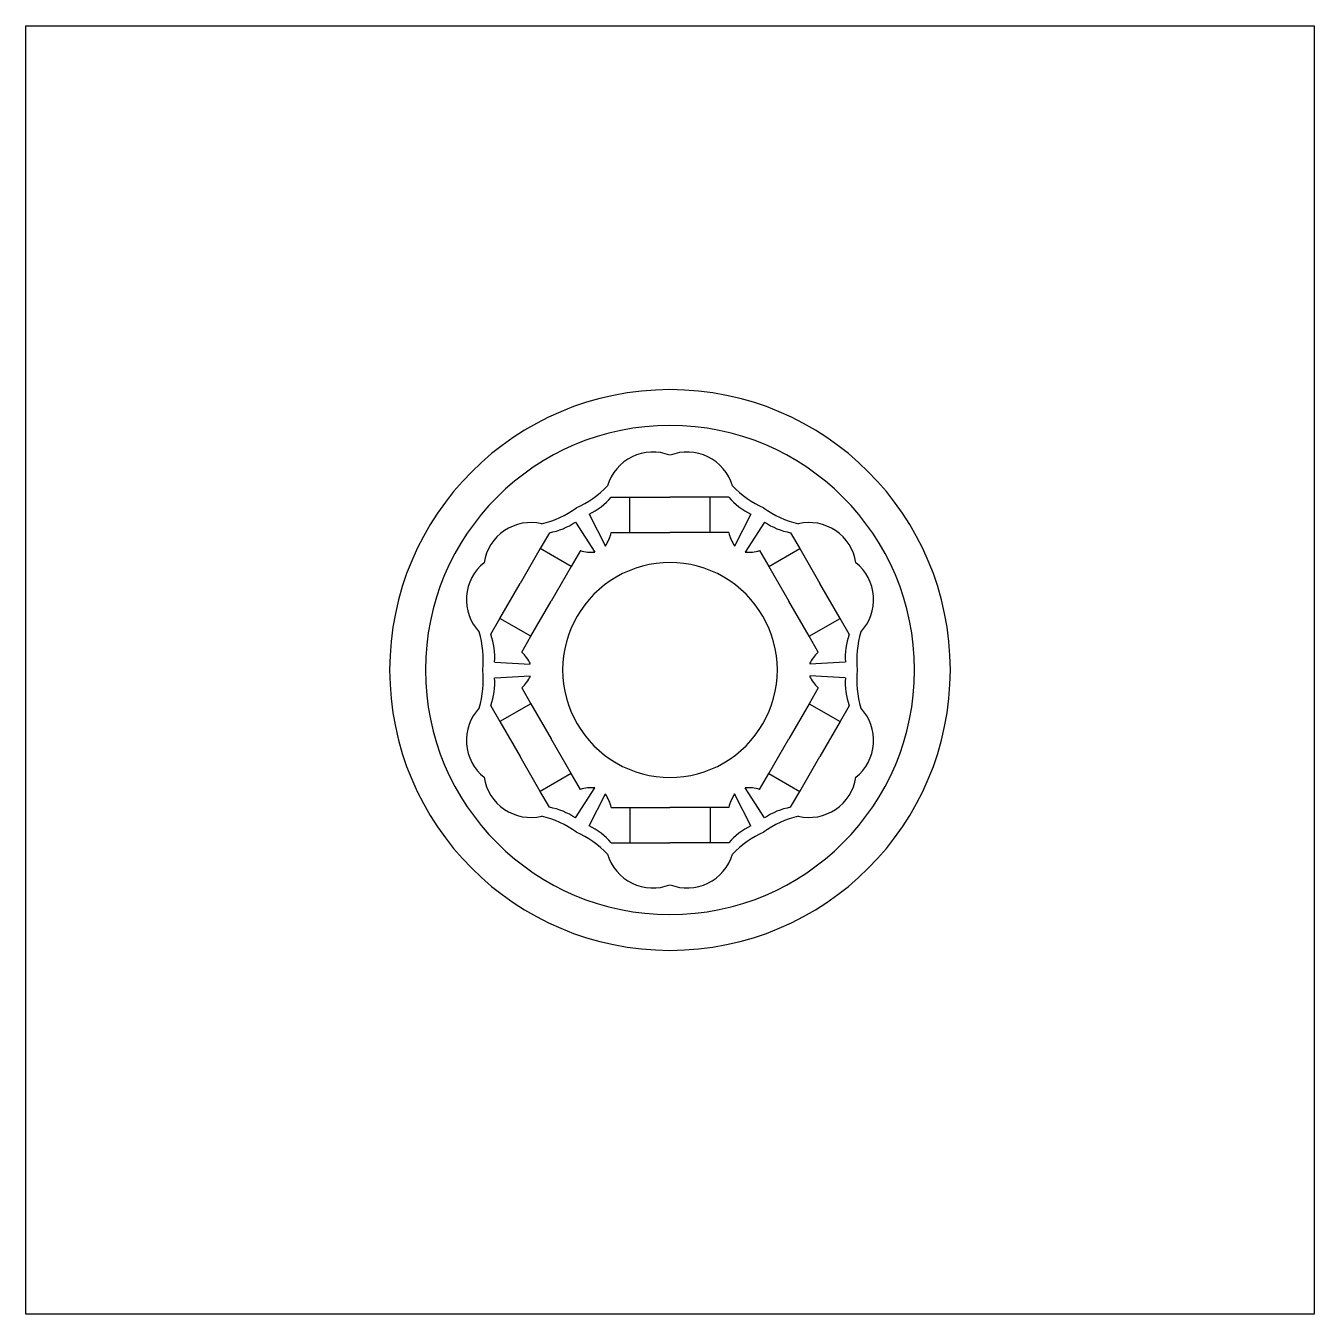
# Model space of a CAD drawing. Extents: x -54 to 54, y -54 to 54.
import ezdxf

# ---------------------------------------------------------------- set-up
doc = ezdxf.new("R2010")
doc.units = 0
doc.layers.add('default', color=7, linetype='CONTINUOUS')

msp = doc.modelspace()

# ---------------------------------------------------------------- linework, layer by layer
at = {"layer": 'default'}
for p, q in [((-54, -54), (-54, 54)), ((-54, 54), (54, 54)), ((54, 54), (54, -54)), ((-4.92, 14.5), (-3.38, 14.5)), ((-3.38, 14.5), (0, 14.5)), ((-3.38, 11.52), (-3.38, 14.5)), ((3.38, 14.5), (0, 14.5)), ((4.92, 14.5), (3.38, 14.5)), ((3.38, 11.52), (3.38, 14.5)), ((-6.78, 13.05), (-5.42, 10.39)), ((6.78, 13.05), (5.42, 10.39)), ((-7.92, 12.4), (-6.29, 9.89)), ((7.92, 12.4), (6.29, 9.89)), ((-10.1, 11.51), (-10.87, 10.18)), ((-4.92, 11.52), (-3.38, 11.52)), ((-3.38, 11.52), (0, 11.52)), ((3.38, 11.52), (0, 11.52)), ((4.92, 11.52), (3.38, 11.52)), ((10.1, 11.51), (10.87, 10.18)), ((-10.87, 10.18), (-12.56, 7.25)), ((-8.28, 8.68), (-10.87, 10.18)), ((-7.51, 10.02), (-8.28, 8.68)), ((7.51, 10.02), (8.28, 8.68)), ((8.28, 8.68), (10.87, 10.18)), ((10.87, 10.18), (12.56, 7.25)), ((-8.28, 8.68), (-9.97, 5.76)), ((8.28, 8.68), (9.97, 5.76)), ((-14.25, 4.32), (-12.56, 7.25)), ((14.25, 4.32), (12.56, 7.25)), ((-11.66, 2.83), (-9.97, 5.76)), ((11.66, 2.83), (9.97, 5.76)), ((-15.02, 2.99), (-14.25, 4.32)), ((-11.66, 2.83), (-14.25, 4.32)), ((11.66, 2.83), (14.25, 4.32)), ((15.02, 2.99), (14.25, 4.32)), ((-12.43, 1.5), (-11.66, 2.83)), ((12.43, 1.5), (11.66, 2.83)), ((-14.69, 0.66), (-11.71, 0.5)), ((14.69, 0.66), (11.71, 0.5)), ((-14.69, -0.66), (-11.71, -0.5)), ((14.69, -0.66), (11.71, -0.5)), ((-12.43, -1.5), (-11.66, -2.83)), ((12.43, -1.5), (11.66, -2.83)), ((-15.02, -2.99), (-14.25, -4.32)), ((-11.66, -2.83), (-14.25, -4.32)), ((-11.66, -2.83), (-9.97, -5.76)), ((11.66, -2.83), (9.97, -5.76)), ((11.66, -2.83), (14.25, -4.32)), ((15.02, -2.99), (14.25, -4.32)), ((-14.25, -4.32), (-12.56, -7.25)), ((14.25, -4.32), (12.56, -7.25)), ((-8.28, -8.68), (-9.97, -5.76)), ((8.28, -8.68), (9.97, -5.76)), ((-10.87, -10.18), (-12.56, -7.25)), ((10.87, -10.18), (12.56, -7.25)), ((-8.28, -8.68), (-10.87, -10.18)), ((-7.51, -10.02), (-8.28, -8.68)), ((7.51, -10.02), (8.28, -8.68)), ((8.28, -8.68), (10.87, -10.18)), ((-10.1, -11.51), (-10.87, -10.18)), ((-7.92, -12.4), (-6.29, -9.89)), ((-6.78, -13.05), (-5.42, -10.39)), ((6.78, -13.05), (5.42, -10.39)), ((7.92, -12.4), (6.29, -9.89)), ((10.1, -11.51), (10.87, -10.18)), ((-4.92, -11.52), (-3.38, -11.52)), ((-3.38, -11.52), (0, -11.52)), ((-3.38, -11.52), (-3.38, -14.5)), ((3.38, -11.52), (0, -11.52)), ((4.92, -11.52), (3.38, -11.52)), ((3.38, -11.52), (3.38, -14.5)), ((-4.92, -14.5), (-3.38, -14.5)), ((-3.38, -14.5), (0, -14.5)), ((3.38, -14.5), (0, -14.5)), ((4.92, -14.5), (3.38, -14.5)), ((54, -54), (-54, -54))]:
    msp.add_line(p, q, dxfattribs=at)
for centre, radius, start, end in [((0, 0), 23.5, 0, 180), ((0, 0), 20.5, 0, 180), ((-1.44, 14.3), 3.97, 68.7706, 163.1906), ((1.44, 14.3), 3.97, 16.8094, 111.2294), ((-11.18, 21.03), 8.15, 294.0966, 316.7435), ((11.18, 21.03), 8.15, 223.2565, 245.9034), ((-9.46, 18.42), 6, 296.5187, 319.1656), ((9.46, 18.42), 6, 220.8344, 243.4813), ((-12.63, 20.19), 8.15, 283.2565, 305.9034), ((12.63, 20.19), 8.15, 234.0966, 256.7435), ((-11.66, 8.39), 3.97, 76.8094, 171.2294), ((-11.23, 17.4), 6, 280.8344, 303.4813), ((11.23, 17.4), 6, 236.5187, 259.1656), ((11.66, 8.39), 3.97, 8.7706, 103.1906), ((-7.98, 12.21), 3.14, 324.5222, 347.1691), ((7.98, 12.21), 3.14, 192.8309, 215.4778), ((-6.59, 13.01), 3.14, 252.8309, 275.4778), ((6.59, 13.01), 3.14, 264.5222, 287.1691), ((-13.1, 5.9), 3.97, 128.7706, 223.1906), ((0, 0), 9, 60, 120), ((13.1, 5.9), 3.97, 316.8094, 51.2294), ((0, 0), 9, 120, 180), ((0, 0), 9, 0, 60), ((-23.8, 0.84), 8.15, 354.0966, 16.7435), ((-20.69, 1.02), 6, 356.5187, 19.1656), ((20.69, 1.02), 6, 160.8344, 183.4813), ((23.8, 0.84), 8.15, 163.2565, 185.9034), ((-14.56, -0.8), 3.14, 24.5222, 47.1691), ((14.56, -0.8), 3.14, 132.8309, 155.4778), ((0, 0), 23.5, 180, 0), ((0, 0), 20.5, 180, 0), ((-23.8, -0.84), 8.15, 343.2565, 5.9034), ((0, 0), 9, 180, 240), ((0, 0), 9, 300, 0), ((-20.69, -1.02), 6, 340.8344, 3.4813), ((-14.56, 0.8), 3.14, 312.8309, 335.4778), ((14.56, 0.8), 3.14, 204.5222, 227.1691), ((20.69, -1.02), 6, 176.5187, 199.1656), ((23.8, -0.84), 8.15, 174.0966, 196.7435), ((-13.1, -5.9), 3.97, 136.8094, 231.2294), ((13.1, -5.9), 3.97, 308.7706, 43.1906), ((0, 0), 9, 240, 300), ((-11.66, -8.39), 3.97, 188.7706, 283.1906), ((11.66, -8.39), 3.97, 256.8094, 351.2294), ((-6.59, -13.01), 3.14, 84.5222, 107.1691), ((-7.98, -12.21), 3.14, 12.8309, 35.4778), ((7.98, -12.21), 3.14, 144.5222, 167.1691), ((6.59, -13.01), 3.14, 72.8309, 95.4778), ((-11.23, -17.4), 6, 56.5187, 79.1656), ((11.23, -17.4), 6, 100.8344, 123.4813), ((-12.63, -20.19), 8.15, 54.0966, 76.7435), ((12.63, -20.19), 8.15, 103.2565, 125.9034), ((-11.18, -21.03), 8.15, 43.2565, 65.9034), ((-9.46, -18.42), 6, 40.8344, 63.4813), ((9.46, -18.42), 6, 116.5187, 139.1656), ((11.18, -21.03), 8.15, 114.0966, 136.7435), ((-1.44, -14.3), 3.97, 196.8094, 291.2294), ((1.44, -14.3), 3.97, 248.7706, 343.1906)]:
    msp.add_arc(centre, radius, start, end, dxfattribs=at)

doc.saveas('drawing.dxf')
